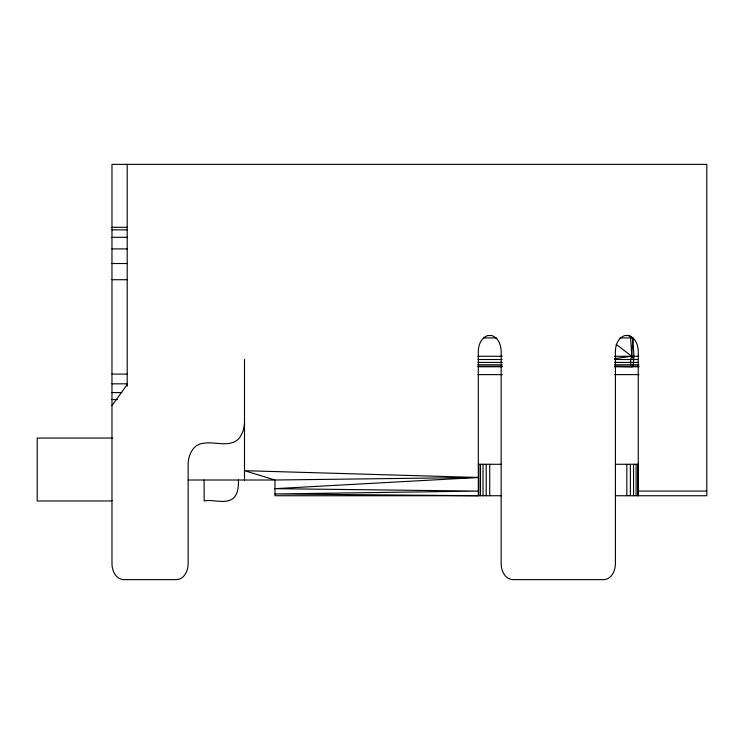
<?xml version="1.0" encoding="UTF-8"?>
<svg xmlns="http://www.w3.org/2000/svg" width="744" height="744" viewBox="0 0 744 744"><rect width="100%" height="100%" fill="white"/><g stroke="black" fill="none" stroke-linecap="round" stroke-linejoin="round"><path stroke-width="1.12" d="M614.47 366.383L632.279 366.755L633.246 364.755L633.925 356.274L632.837 337.916L619.994 337.916M632.837 337.916L631.74 356.274L630.642 359.51L630.642 366.243L632.279 366.755M244.497 422.332C244.302 428.507 242.442 434.673 238.219 439.304C228.724 447.693 214.588 441.22 203.372 443.303C193.161 444.038 188.167 455.189 188.139 464.284L188.139 563.896C188.12 570.722 184.373 579.083 176.709 579.632L123.402 579.632C115.748 579.083 111.991 570.722 111.972 563.896L111.972 164.368L706.8 164.368L706.8 495.736L615.214 495.736M111.972 405.554L127.205 384.583M112.437 500.47L110.224 500.982L37.2 500.982L37.2 438.067L112.372 438.067M614.637 358.589L631.74 356.274L633.851 359.51M478.318 477.471L274.964 480.01L244.497 470.682L478.318 477.471L274.964 488.669L478.318 491.096L274.964 493.96L478.318 495.736L478.318 351.029C478.466 344.723 481.284 337.618 487.757 335.535L491.719 335.535C498.192 337.618 501.01 344.723 501.158 351.029L501.158 563.896C501.186 570.722 504.934 579.083 512.588 579.632L603.979 579.632C611.633 579.083 615.39 570.722 615.409 563.896L615.409 351.029C615.558 344.723 618.376 337.618 624.848 335.535L628.81 335.535C635.283 337.618 638.101 344.723 638.25 351.029L638.25 495.736M111.972 227.292L127.205 227.292M111.972 229.859L127.205 229.859M111.972 237.299L127.205 237.299M111.972 248.905L127.205 248.905M111.972 263.516L127.205 263.516M111.972 279.716L127.205 279.716M483.758 337.916L496.462 337.916M477.992 356.274L502.219 356.274M614.637 356.274L638.547 356.274M477.992 359.51L502.219 359.51M614.646 359.51L638.464 359.51M477.992 362.43L502.219 362.43M614.646 362.43L638.231 362.43M477.992 364.755L502.219 364.755M614.646 364.755L639.022 364.755M477.992 366.243L502.219 366.243M614.646 366.243L638.557 366.243M477.992 366.755L502.321 366.755M614.47 366.755L639.208 366.755M111.972 374.102L127.205 374.102M477.992 374.623L502.339 374.623M614.693 374.623L639.012 374.623M111.972 383.82L127.205 383.82M111.972 392.59L121.765 392.59M111.972 399.547L117.413 399.547M478.318 464.284L501.354 464.284M615.214 464.284L638.25 464.284M188.139 480.01L274.964 480.01L274.964 495.736L501.354 495.736M638.25 491.096L706.8 491.096M627.648 335.209L632.577 337.916M616.079 344.267L631.74 356.274L630.642 337.916M637.692 464.284L637.692 495.736M636.074 464.284L636.074 495.736M633.544 464.284L633.544 495.736M630.363 464.284L630.363 495.736M626.829 464.284L626.829 495.736M489.738 464.284L489.738 495.736M486.204 464.284L486.204 495.736M483.023 464.284L483.023 495.736M480.494 464.284L480.494 495.736M478.876 464.284L478.876 495.736M244.497 359.417L244.497 480.01M238.406 480.01C238.666 486.278 238.238 493.17 233.7 497.978C225.59 504.86 213.565 498.973 204.135 500.982L204.135 480.01M127.205 164.368L127.205 386.015"/></g></svg>
